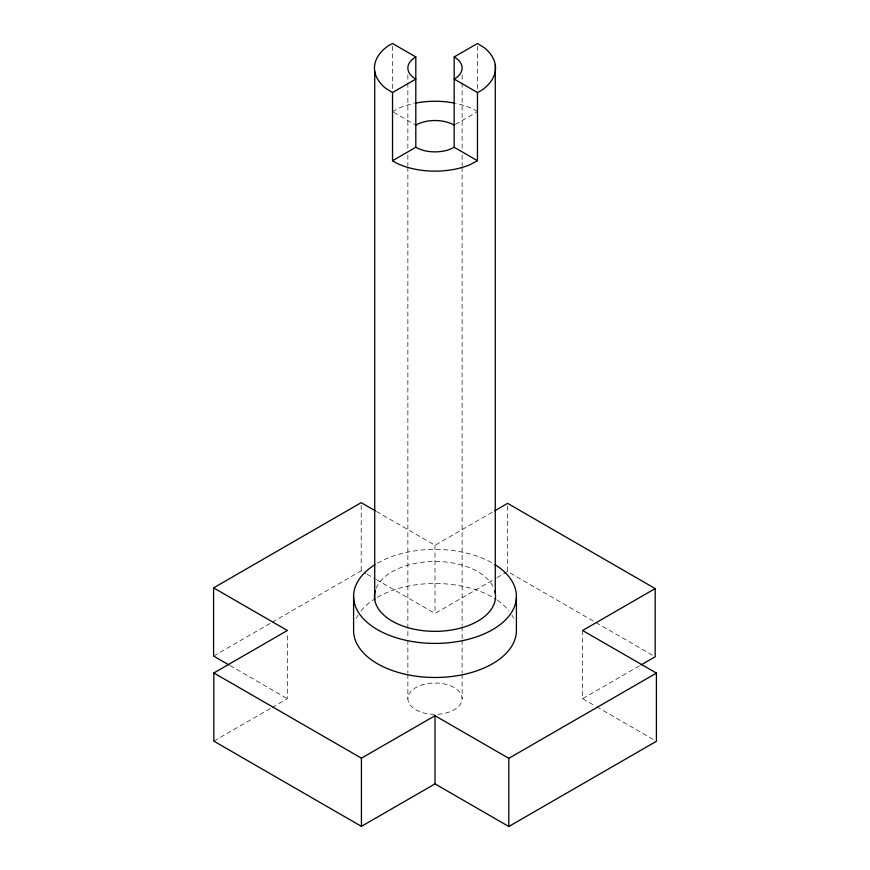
<?xml version="1.0" encoding="UTF-8"?>
<svg xmlns="http://www.w3.org/2000/svg" width="870" height="870" viewBox="0 0 870 870"><rect width="100%" height="100%" fill="white"/><g stroke="black" fill="none" stroke-linecap="round" stroke-linejoin="round"><path stroke-width="0.65" stroke-dasharray="4.35 3.26" d="M455.358 124.443L476.303 112.35M213.585 656.056L270.994 622.92M272.158 622.235L361.191 570.84L365.878 573.537M376.427 511.451L435 545.272L493.529 511.473M213.824 741.142L271.048 708.104M272.212 707.43L287.394 698.664L287.394 633.164M376.427 579.627L435 613.448L495.878 578.3M497.042 577.626L507.58 571.546L655.186 656.763M582.606 630.489L582.606 698.664L639.972 665.55M392.533 111.675L399.982 107.684A60.541 34.952 0 0 1 413.957 103.421M393.697 112.35L414.642 124.443M367.053 574.222L375.253 578.952M582.606 698.664L595.493 706.103M596.668 706.788L655.24 740.598M229.984 665.528L287.394 698.664M477.467 111.675L473.639 109.294A60.541 34.952 0 0 0 455.38 103.291M507.58 506.035L507.58 571.546M477.467 46.175L477.467 90.284M462.133 74.82L462.133 81.617M462.133 82.976L462.133 149.575M462.133 155.001L462.133 165.876M462.133 167.236L462.133 625.269M462.133 626.628L462.133 638.863M462.133 640.222L462.133 672.847M462.133 674.207L462.133 698.664M435 545.272L435 613.448M407.867 74.82L407.867 81.617M407.867 82.976L407.867 149.575M407.867 155.001L407.867 165.876M407.867 167.236L407.867 638.863M407.867 640.222L407.867 672.847M407.867 674.207L407.867 698.664M392.533 46.175L392.533 90.284M361.191 505.329L361.191 570.84M356.363 618.32A81.41 47.002 0 0 1 358.059 615.133M360.952 610.957A81.41 47.002 0 0 1 374.992 598.723M377.428 597.255A81.41 47.002 0 0 1 496.194 599.484M497.357 600.267A81.41 47.002 0 0 1 509.048 610.957M511.941 615.133A81.41 47.002 0 0 1 513.637 618.32M377.428 563.162A81.41 47.002 0 0 1 492.572 563.162M376.112 588.305A60.541 34.952 0 0 1 434.304 561.454A60.541 34.952 0 0 1 493.551 587.522M415.806 709.746A27.133 15.671 0 0 0 461.209 702.721A27.133 15.671 0 0 0 427.975 683.537A27.133 15.671 0 0 0 415.806 709.746"/><path stroke-width="1.3" d="M392.533 92.535L415.806 79.094A27.133 15.671 0 0 1 415.806 56.941L392.533 43.5L388.401 45.708A60.541 34.952 0 0 0 385.617 88.24L392.533 92.535L392.533 160.722L396.361 163.103A60.541 34.952 0 0 0 470.017 164.713L477.467 160.722L477.467 92.535L454.194 79.094A27.133 15.671 0 0 0 454.194 56.941L477.467 43.5L484.383 47.806A60.541 34.952 0 0 1 481.599 90.328L477.467 92.535M392.533 160.722L415.806 147.28A27.133 15.671 0 0 0 454.194 147.28L477.467 160.722M228.821 664.854L213.585 656.056L213.585 587.881L361.191 502.653L375.253 510.777M641.146 664.876L655.186 656.763L655.186 588.588L582.606 630.489L656.415 673.097L656.415 741.283L508.809 826.5L435 783.892L361.431 826.359L213.824 741.142L213.824 672.967L287.394 630.489L213.585 587.881M494.704 510.799L507.58 503.36L655.186 588.588M213.824 672.967L361.431 758.183L435 715.716L508.809 758.325L656.415 673.097M516.41 596.396L516.41 630.489A81.41 47.002 0 0 1 435 677.491A81.41 47.002 0 0 1 353.59 630.489L353.59 596.396M508.809 758.325L508.809 826.5M495.28 64.772L495.28 593.155M454.194 56.941L454.194 147.28M435 715.716L435 783.892M415.806 56.941L415.806 147.28M374.72 71.275L374.72 599.647M361.431 758.183L361.431 826.359M415.806 125.117A27.133 15.671 0 0 1 454.194 125.117M495.008 564.641A81.41 47.002 0 0 1 491.735 630.119A81.41 47.002 0 0 1 378.265 630.119A81.41 47.002 0 0 1 374.992 564.641M494.78 590.893A60.541 34.952 0 0 1 434.685 631.348A60.541 34.952 0 0 1 375.318 590.534M415.197 103.171A60.541 34.952 0 0 1 454.129 103.041"/></g></svg>
